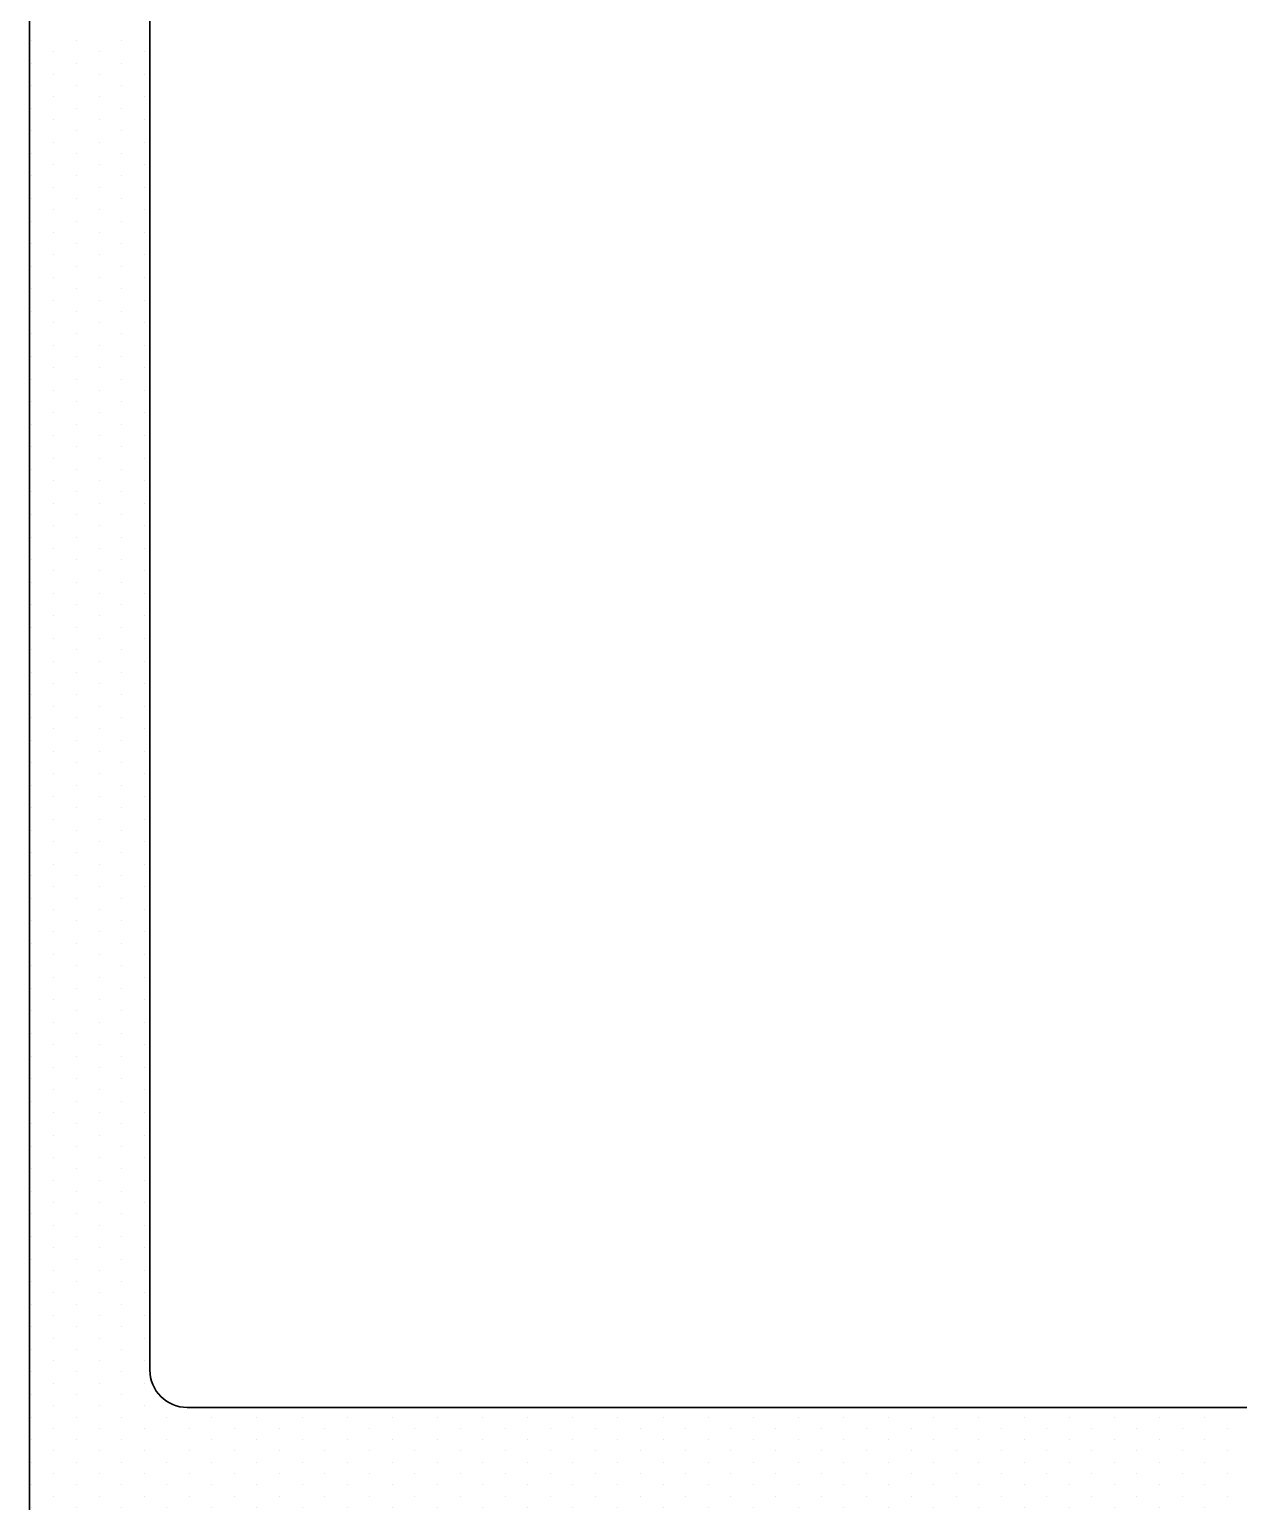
# Model space of a CAD drawing. Header units: inches. Extents: x 3.8 to 36.3, y 0.9 to 43.6.
# Drawn here: x 21.015 to 22.019, y 26.012 to 27.24 of the extents above; entities that cross this region are included whole.
import ezdxf

# ---------------------------------------------------------------- set-up
doc = ezdxf.new("R2010")
doc.units = ezdxf.units.IN
doc.header["$MEASUREMENT"] = 0
doc.layers.add('R-SWTS-DET1', color=1, linetype='Continuous')
doc.layers.add('R-SWTS-PAT1', color=5, linetype='Continuous')

msp = doc.modelspace()

# ---------------------------------------------------------------- linework, layer by layer
at = {"layer": 'R-SWTS-DET1', "lineweight": 30}
for p, q in [((21.01486, 28.22968), (21.01486, 26.00968)), ((21.11486, 26.12568), (21.11486, 27.99568)), ((22.85882, 26.09468), (21.14586, 26.09468))]:
    msp.add_line(p, q, dxfattribs=at)
msp.add_arc((21.14586, 26.12568), 0.031, 180, 270, dxfattribs=at)
at = {"layer": 'R-SWTS-PAT1'}
for p, q in [((21.01633, 27.23044), (21.01633, 27.23044)), ((21.05383, 27.23044), (21.05383, 27.23044)), ((21.09133, 27.23044), (21.09133, 27.23044)), ((21.03508, 27.22106), (21.03508, 27.22106)), ((21.07258, 27.22106), (21.07258, 27.22106)), ((21.11008, 27.22106), (21.11008, 27.22106)), ((21.01633, 27.21169), (21.01633, 27.21169)), ((21.03508, 27.20231), (21.03508, 27.20231)), ((21.05383, 27.21169), (21.05383, 27.21169)), ((21.07258, 27.20231), (21.07258, 27.20231)), ((21.09133, 27.21169), (21.09133, 27.21169)), ((21.11008, 27.20231), (21.11008, 27.20231)), ((21.01633, 27.19294), (21.01633, 27.19294)), ((21.05383, 27.19294), (21.05383, 27.19294)), ((21.09133, 27.19294), (21.09133, 27.19294)), ((21.03508, 27.18356), (21.03508, 27.18356)), ((21.07258, 27.18356), (21.07258, 27.18356)), ((21.11008, 27.18356), (21.11008, 27.18356)), ((21.01633, 27.17419), (21.01633, 27.17419)), ((21.03508, 27.16481), (21.03508, 27.16481)), ((21.05383, 27.17419), (21.05383, 27.17419)), ((21.07258, 27.16481), (21.07258, 27.16481)), ((21.09133, 27.17419), (21.09133, 27.17419)), ((21.11008, 27.16481), (21.11008, 27.16481)), ((21.01633, 27.15544), (21.01633, 27.15544)), ((21.05383, 27.15544), (21.05383, 27.15544)), ((21.09133, 27.15544), (21.09133, 27.15544)), ((21.03508, 27.14606), (21.03508, 27.14606)), ((21.07258, 27.14606), (21.07258, 27.14606)), ((21.11008, 27.14606), (21.11008, 27.14606)), ((21.01633, 27.13669), (21.01633, 27.13669)), ((21.03508, 27.12731), (21.03508, 27.12731)), ((21.05383, 27.13669), (21.05383, 27.13669)), ((21.07258, 27.12731), (21.07258, 27.12731)), ((21.09133, 27.13669), (21.09133, 27.13669)), ((21.11008, 27.12731), (21.11008, 27.12731)), ((21.01633, 27.11794), (21.01633, 27.11794)), ((21.05383, 27.11794), (21.05383, 27.11794)), ((21.09133, 27.11794), (21.09133, 27.11794)), ((21.03508, 27.10856), (21.03508, 27.10856)), ((21.07258, 27.10856), (21.07258, 27.10856)), ((21.11008, 27.10856), (21.11008, 27.10856)), ((21.01633, 27.09919), (21.01633, 27.09919)), ((21.03508, 27.08981), (21.03508, 27.08981)), ((21.05383, 27.09919), (21.05383, 27.09919)), ((21.07258, 27.08981), (21.07258, 27.08981)), ((21.09133, 27.09919), (21.09133, 27.09919)), ((21.11008, 27.08981), (21.11008, 27.08981)), ((21.01633, 27.08044), (21.01633, 27.08044)), ((21.05383, 27.08044), (21.05383, 27.08044)), ((21.09133, 27.08044), (21.09133, 27.08044)), ((21.03508, 27.07106), (21.03508, 27.07106)), ((21.07258, 27.07106), (21.07258, 27.07106)), ((21.11008, 27.07106), (21.11008, 27.07106)), ((21.01633, 27.06169), (21.01633, 27.06169)), ((21.05383, 27.06169), (21.05383, 27.06169)), ((21.09133, 27.06169), (21.09133, 27.06169)), ((21.01633, 27.04294), (21.01633, 27.04294)), ((21.03508, 27.05231), (21.03508, 27.05231)), ((21.05383, 27.04294), (21.05383, 27.04294)), ((21.07258, 27.05231), (21.07258, 27.05231)), ((21.09133, 27.04294), (21.09133, 27.04294)), ((21.11008, 27.05231), (21.11008, 27.05231)), ((21.03508, 27.03356), (21.03508, 27.03356)), ((21.07258, 27.03356), (21.07258, 27.03356)), ((21.11008, 27.03356), (21.11008, 27.03356)), ((21.01633, 27.02419), (21.01633, 27.02419)), ((21.05383, 27.02419), (21.05383, 27.02419)), ((21.09133, 27.02419), (21.09133, 27.02419)), ((21.01633, 27.00544), (21.01633, 27.00544)), ((21.03508, 27.01481), (21.03508, 27.01481)), ((21.05383, 27.00544), (21.05383, 27.00544)), ((21.07258, 27.01481), (21.07258, 27.01481)), ((21.09133, 27.00544), (21.09133, 27.00544)), ((21.11008, 27.01481), (21.11008, 27.01481)), ((21.03508, 26.99606), (21.03508, 26.99606)), ((21.07258, 26.99606), (21.07258, 26.99606)), ((21.11008, 26.99606), (21.11008, 26.99606)), ((21.01633, 26.98669), (21.01633, 26.98669)), ((21.05383, 26.98669), (21.05383, 26.98669)), ((21.09133, 26.98669), (21.09133, 26.98669)), ((21.01633, 26.96794), (21.01633, 26.96794)), ((21.03508, 26.97731), (21.03508, 26.97731)), ((21.05383, 26.96794), (21.05383, 26.96794)), ((21.07258, 26.97731), (21.07258, 26.97731)), ((21.09133, 26.96794), (21.09133, 26.96794)), ((21.11008, 26.97731), (21.11008, 26.97731)), ((21.03508, 26.95856), (21.03508, 26.95856)), ((21.07258, 26.95856), (21.07258, 26.95856)), ((21.11008, 26.95856), (21.11008, 26.95856)), ((21.01633, 26.94919), (21.01633, 26.94919)), ((21.05383, 26.94919), (21.05383, 26.94919)), ((21.09133, 26.94919), (21.09133, 26.94919)), ((21.01633, 26.93044), (21.01633, 26.93044)), ((21.03508, 26.93981), (21.03508, 26.93981)), ((21.05383, 26.93044), (21.05383, 26.93044)), ((21.07258, 26.93981), (21.07258, 26.93981)), ((21.09133, 26.93044), (21.09133, 26.93044)), ((21.11008, 26.93981), (21.11008, 26.93981)), ((21.03508, 26.92106), (21.03508, 26.92106)), ((21.07258, 26.92106), (21.07258, 26.92106)), ((21.11008, 26.92106), (21.11008, 26.92106)), ((21.01633, 26.91169), (21.01633, 26.91169)), ((21.05383, 26.91169), (21.05383, 26.91169)), ((21.09133, 26.91169), (21.09133, 26.91169)), ((21.03508, 26.90231), (21.03508, 26.90231)), ((21.07258, 26.90231), (21.07258, 26.90231)), ((21.11008, 26.90231), (21.11008, 26.90231)), ((21.01633, 26.89294), (21.01633, 26.89294)), ((21.03508, 26.88356), (21.03508, 26.88356)), ((21.05383, 26.89294), (21.05383, 26.89294)), ((21.07258, 26.88356), (21.07258, 26.88356)), ((21.09133, 26.89294), (21.09133, 26.89294)), ((21.11008, 26.88356), (21.11008, 26.88356)), ((21.01633, 26.87419), (21.01633, 26.87419)), ((21.05383, 26.87419), (21.05383, 26.87419)), ((21.09133, 26.87419), (21.09133, 26.87419)), ((21.03508, 26.86481), (21.03508, 26.86481)), ((21.07258, 26.86481), (21.07258, 26.86481)), ((21.11008, 26.86481), (21.11008, 26.86481)), ((21.01633, 26.85544), (21.01633, 26.85544)), ((21.03508, 26.84606), (21.03508, 26.84606)), ((21.05383, 26.85544), (21.05383, 26.85544)), ((21.07258, 26.84606), (21.07258, 26.84606)), ((21.09133, 26.85544), (21.09133, 26.85544)), ((21.11008, 26.84606), (21.11008, 26.84606)), ((21.01633, 26.83669), (21.01633, 26.83669)), ((21.05383, 26.83669), (21.05383, 26.83669)), ((21.09133, 26.83669), (21.09133, 26.83669)), ((21.03508, 26.82731), (21.03508, 26.82731)), ((21.07258, 26.82731), (21.07258, 26.82731)), ((21.11008, 26.82731), (21.11008, 26.82731)), ((21.01633, 26.81794), (21.01633, 26.81794)), ((21.03508, 26.80856), (21.03508, 26.80856)), ((21.05383, 26.81794), (21.05383, 26.81794)), ((21.07258, 26.80856), (21.07258, 26.80856)), ((21.09133, 26.81794), (21.09133, 26.81794)), ((21.11008, 26.80856), (21.11008, 26.80856)), ((21.01633, 26.79919), (21.01633, 26.79919)), ((21.05383, 26.79919), (21.05383, 26.79919)), ((21.09133, 26.79919), (21.09133, 26.79919)), ((21.03508, 26.78981), (21.03508, 26.78981)), ((21.07258, 26.78981), (21.07258, 26.78981)), ((21.11008, 26.78981), (21.11008, 26.78981)), ((21.01633, 26.78044), (21.01633, 26.78044)), ((21.03508, 26.77106), (21.03508, 26.77106)), ((21.05383, 26.78044), (21.05383, 26.78044)), ((21.07258, 26.77106), (21.07258, 26.77106)), ((21.09133, 26.78044), (21.09133, 26.78044)), ((21.11008, 26.77106), (21.11008, 26.77106)), ((21.01633, 26.76169), (21.01633, 26.76169)), ((21.05383, 26.76169), (21.05383, 26.76169)), ((21.09133, 26.76169), (21.09133, 26.76169)), ((21.03508, 26.75231), (21.03508, 26.75231)), ((21.07258, 26.75231), (21.07258, 26.75231)), ((21.11008, 26.75231), (21.11008, 26.75231)), ((21.01633, 26.74294), (21.01633, 26.74294)), ((21.03508, 26.73356), (21.03508, 26.73356)), ((21.05383, 26.74294), (21.05383, 26.74294)), ((21.07258, 26.73356), (21.07258, 26.73356)), ((21.09133, 26.74294), (21.09133, 26.74294)), ((21.11008, 26.73356), (21.11008, 26.73356)), ((21.01633, 26.72419), (21.01633, 26.72419)), ((21.05383, 26.72419), (21.05383, 26.72419)), ((21.09133, 26.72419), (21.09133, 26.72419)), ((21.03508, 26.71481), (21.03508, 26.71481)), ((21.07258, 26.71481), (21.07258, 26.71481)), ((21.11008, 26.71481), (21.11008, 26.71481)), ((21.01633, 26.70544), (21.01633, 26.70544)), ((21.05383, 26.70544), (21.05383, 26.70544)), ((21.09133, 26.70544), (21.09133, 26.70544)), ((21.01633, 26.68669), (21.01633, 26.68669)), ((21.03508, 26.69606), (21.03508, 26.69606)), ((21.05383, 26.68669), (21.05383, 26.68669)), ((21.07258, 26.69606), (21.07258, 26.69606)), ((21.09133, 26.68669), (21.09133, 26.68669)), ((21.11008, 26.69606), (21.11008, 26.69606)), ((21.03508, 26.67731), (21.03508, 26.67731)), ((21.07258, 26.67731), (21.07258, 26.67731)), ((21.11008, 26.67731), (21.11008, 26.67731)), ((21.01633, 26.66794), (21.01633, 26.66794)), ((21.05383, 26.66794), (21.05383, 26.66794)), ((21.09133, 26.66794), (21.09133, 26.66794)), ((21.01633, 26.64919), (21.01633, 26.64919)), ((21.03508, 26.65856), (21.03508, 26.65856)), ((21.05383, 26.64919), (21.05383, 26.64919)), ((21.07258, 26.65856), (21.07258, 26.65856)), ((21.09133, 26.64919), (21.09133, 26.64919)), ((21.11008, 26.65856), (21.11008, 26.65856)), ((21.03508, 26.63981), (21.03508, 26.63981)), ((21.07258, 26.63981), (21.07258, 26.63981)), ((21.11008, 26.63981), (21.11008, 26.63981)), ((21.01633, 26.63044), (21.01633, 26.63044)), ((21.05383, 26.63044), (21.05383, 26.63044)), ((21.09133, 26.63044), (21.09133, 26.63044)), ((21.01633, 26.61169), (21.01633, 26.61169)), ((21.03508, 26.62106), (21.03508, 26.62106)), ((21.05383, 26.61169), (21.05383, 26.61169)), ((21.07258, 26.62106), (21.07258, 26.62106)), ((21.09133, 26.61169), (21.09133, 26.61169)), ((21.11008, 26.62106), (21.11008, 26.62106)), ((21.03508, 26.60231), (21.03508, 26.60231)), ((21.07258, 26.60231), (21.07258, 26.60231)), ((21.11008, 26.60231), (21.11008, 26.60231)), ((21.01633, 26.59294), (21.01633, 26.59294)), ((21.05383, 26.59294), (21.05383, 26.59294)), ((21.09133, 26.59294), (21.09133, 26.59294)), ((21.01633, 26.57419), (21.01633, 26.57419)), ((21.03508, 26.58356), (21.03508, 26.58356)), ((21.05383, 26.57419), (21.05383, 26.57419)), ((21.07258, 26.58356), (21.07258, 26.58356)), ((21.09133, 26.57419), (21.09133, 26.57419)), ((21.11008, 26.58356), (21.11008, 26.58356)), ((21.03508, 26.56481), (21.03508, 26.56481)), ((21.07258, 26.56481), (21.07258, 26.56481)), ((21.11008, 26.56481), (21.11008, 26.56481)), ((21.01633, 26.55544), (21.01633, 26.55544)), ((21.05383, 26.55544), (21.05383, 26.55544)), ((21.09133, 26.55544), (21.09133, 26.55544)), ((21.03508, 26.54606), (21.03508, 26.54606)), ((21.07258, 26.54606), (21.07258, 26.54606)), ((21.11008, 26.54606), (21.11008, 26.54606)), ((21.01633, 26.53669), (21.01633, 26.53669)), ((21.03508, 26.52731), (21.03508, 26.52731)), ((21.05383, 26.53669), (21.05383, 26.53669)), ((21.07258, 26.52731), (21.07258, 26.52731)), ((21.09133, 26.53669), (21.09133, 26.53669)), ((21.11008, 26.52731), (21.11008, 26.52731)), ((21.01633, 26.51794), (21.01633, 26.51794)), ((21.05383, 26.51794), (21.05383, 26.51794)), ((21.09133, 26.51794), (21.09133, 26.51794)), ((21.03508, 26.50856), (21.03508, 26.50856)), ((21.07258, 26.50856), (21.07258, 26.50856)), ((21.11008, 26.50856), (21.11008, 26.50856)), ((21.01633, 26.49919), (21.01633, 26.49919)), ((21.03508, 26.48981), (21.03508, 26.48981)), ((21.05383, 26.49919), (21.05383, 26.49919)), ((21.07258, 26.48981), (21.07258, 26.48981)), ((21.09133, 26.49919), (21.09133, 26.49919)), ((21.11008, 26.48981), (21.11008, 26.48981)), ((21.01633, 26.48044), (21.01633, 26.48044)), ((21.05383, 26.48044), (21.05383, 26.48044)), ((21.09133, 26.48044), (21.09133, 26.48044)), ((21.03508, 26.47106), (21.03508, 26.47106)), ((21.07258, 26.47106), (21.07258, 26.47106)), ((21.11008, 26.47106), (21.11008, 26.47106)), ((21.01633, 26.46169), (21.01633, 26.46169)), ((21.03508, 26.45231), (21.03508, 26.45231)), ((21.05383, 26.46169), (21.05383, 26.46169)), ((21.07258, 26.45231), (21.07258, 26.45231)), ((21.09133, 26.46169), (21.09133, 26.46169)), ((21.11008, 26.45231), (21.11008, 26.45231)), ((21.01633, 26.44294), (21.01633, 26.44294)), ((21.05383, 26.44294), (21.05383, 26.44294)), ((21.09133, 26.44294), (21.09133, 26.44294)), ((21.03508, 26.43356), (21.03508, 26.43356)), ((21.07258, 26.43356), (21.07258, 26.43356)), ((21.11008, 26.43356), (21.11008, 26.43356)), ((21.01633, 26.42419), (21.01633, 26.42419)), ((21.03508, 26.41481), (21.03508, 26.41481)), ((21.05383, 26.42419), (21.05383, 26.42419)), ((21.07258, 26.41481), (21.07258, 26.41481)), ((21.09133, 26.42419), (21.09133, 26.42419)), ((21.11008, 26.41481), (21.11008, 26.41481)), ((21.01633, 26.40544), (21.01633, 26.40544)), ((21.05383, 26.40544), (21.05383, 26.40544)), ((21.09133, 26.40544), (21.09133, 26.40544)), ((21.03508, 26.39606), (21.03508, 26.39606)), ((21.07258, 26.39606), (21.07258, 26.39606)), ((21.11008, 26.39606), (21.11008, 26.39606)), ((21.01633, 26.38669), (21.01633, 26.38669)), ((21.03508, 26.37731), (21.03508, 26.37731)), ((21.05383, 26.38669), (21.05383, 26.38669)), ((21.07258, 26.37731), (21.07258, 26.37731)), ((21.09133, 26.38669), (21.09133, 26.38669)), ((21.11008, 26.37731), (21.11008, 26.37731)), ((21.01633, 26.36794), (21.01633, 26.36794)), ((21.05383, 26.36794), (21.05383, 26.36794)), ((21.09133, 26.36794), (21.09133, 26.36794)), ((21.03508, 26.35856), (21.03508, 26.35856)), ((21.07258, 26.35856), (21.07258, 26.35856)), ((21.11008, 26.35856), (21.11008, 26.35856)), ((21.01633, 26.34919), (21.01633, 26.34919)), ((21.05383, 26.34919), (21.05383, 26.34919)), ((21.09133, 26.34919), (21.09133, 26.34919)), ((21.01633, 26.33044), (21.01633, 26.33044)), ((21.03508, 26.33981), (21.03508, 26.33981)), ((21.05383, 26.33044), (21.05383, 26.33044)), ((21.07258, 26.33981), (21.07258, 26.33981)), ((21.09133, 26.33044), (21.09133, 26.33044)), ((21.11008, 26.33981), (21.11008, 26.33981)), ((21.03508, 26.32106), (21.03508, 26.32106)), ((21.07258, 26.32106), (21.07258, 26.32106)), ((21.11008, 26.32106), (21.11008, 26.32106)), ((21.01633, 26.31169), (21.01633, 26.31169)), ((21.05383, 26.31169), (21.05383, 26.31169)), ((21.09133, 26.31169), (21.09133, 26.31169)), ((21.01633, 26.29294), (21.01633, 26.29294)), ((21.03508, 26.30231), (21.03508, 26.30231)), ((21.05383, 26.29294), (21.05383, 26.29294)), ((21.07258, 26.30231), (21.07258, 26.30231)), ((21.09133, 26.29294), (21.09133, 26.29294)), ((21.11008, 26.30231), (21.11008, 26.30231)), ((21.03508, 26.28356), (21.03508, 26.28356)), ((21.07258, 26.28356), (21.07258, 26.28356)), ((21.11008, 26.28356), (21.11008, 26.28356)), ((21.01633, 26.27419), (21.01633, 26.27419)), ((21.05383, 26.27419), (21.05383, 26.27419)), ((21.09133, 26.27419), (21.09133, 26.27419)), ((21.01633, 26.25544), (21.01633, 26.25544)), ((21.03508, 26.26481), (21.03508, 26.26481)), ((21.05383, 26.25544), (21.05383, 26.25544)), ((21.07258, 26.26481), (21.07258, 26.26481)), ((21.09133, 26.25544), (21.09133, 26.25544)), ((21.11008, 26.26481), (21.11008, 26.26481)), ((21.03508, 26.24606), (21.03508, 26.24606)), ((21.07258, 26.24606), (21.07258, 26.24606)), ((21.11008, 26.24606), (21.11008, 26.24606)), ((21.01633, 26.23669), (21.01633, 26.23669)), ((21.05383, 26.23669), (21.05383, 26.23669)), ((21.09133, 26.23669), (21.09133, 26.23669)), ((21.01633, 26.21794), (21.01633, 26.21794)), ((21.03508, 26.22731), (21.03508, 26.22731)), ((21.05383, 26.21794), (21.05383, 26.21794)), ((21.07258, 26.22731), (21.07258, 26.22731)), ((21.09133, 26.21794), (21.09133, 26.21794)), ((21.11008, 26.22731), (21.11008, 26.22731)), ((21.03508, 26.20856), (21.03508, 26.20856)), ((21.07258, 26.20856), (21.07258, 26.20856)), ((21.11008, 26.20856), (21.11008, 26.20856)), ((21.01633, 26.19919), (21.01633, 26.19919)), ((21.05383, 26.19919), (21.05383, 26.19919)), ((21.09133, 26.19919), (21.09133, 26.19919)), ((21.03508, 26.18981), (21.03508, 26.18981)), ((21.07258, 26.18981), (21.07258, 26.18981)), ((21.11008, 26.18981), (21.11008, 26.18981)), ((21.01633, 26.18044), (21.01633, 26.18044)), ((21.03508, 26.17106), (21.03508, 26.17106)), ((21.05383, 26.18044), (21.05383, 26.18044)), ((21.07258, 26.17106), (21.07258, 26.17106)), ((21.09133, 26.18044), (21.09133, 26.18044)), ((21.11008, 26.17106), (21.11008, 26.17106)), ((21.01633, 26.16169), (21.01633, 26.16169)), ((21.05383, 26.16169), (21.05383, 26.16169)), ((21.09133, 26.16169), (21.09133, 26.16169)), ((21.03508, 26.15231), (21.03508, 26.15231)), ((21.07258, 26.15231), (21.07258, 26.15231)), ((21.11008, 26.15231), (21.11008, 26.15231)), ((21.01633, 26.14294), (21.01633, 26.14294)), ((21.03508, 26.13356), (21.03508, 26.13356)), ((21.05383, 26.14294), (21.05383, 26.14294)), ((21.07258, 26.13356), (21.07258, 26.13356)), ((21.09133, 26.14294), (21.09133, 26.14294)), ((21.11008, 26.13356), (21.11008, 26.13356)), ((21.01633, 26.12419), (21.01633, 26.12419)), ((21.05383, 26.12419), (21.05383, 26.12419)), ((21.09133, 26.12419), (21.09133, 26.12419)), ((21.03508, 26.11481), (21.03508, 26.11481)), ((21.07258, 26.11481), (21.07258, 26.11481)), ((21.11008, 26.11481), (21.11008, 26.11481)), ((21.01633, 26.10544), (21.01633, 26.10544)), ((21.03508, 26.09606), (21.03508, 26.09606)), ((21.05383, 26.10544), (21.05383, 26.10544)), ((21.07258, 26.09606), (21.07258, 26.09606)), ((21.09133, 26.10544), (21.09133, 26.10544)), ((21.11008, 26.09606), (21.11008, 26.09606)), ((21.01633, 26.08669), (21.01633, 26.08669)), ((21.05383, 26.08669), (21.05383, 26.08669)), ((21.09133, 26.08669), (21.09133, 26.08669)), ((21.12883, 26.08669), (21.12883, 26.08669)), ((21.16633, 26.08669), (21.16633, 26.08669)), ((21.20383, 26.08669), (21.20383, 26.08669)), ((21.24133, 26.08669), (21.24133, 26.08669)), ((21.27883, 26.08669), (21.27883, 26.08669)), ((21.31633, 26.08669), (21.31633, 26.08669)), ((21.35383, 26.08669), (21.35383, 26.08669)), ((21.39133, 26.08669), (21.39133, 26.08669)), ((21.42883, 26.08669), (21.42883, 26.08669)), ((21.46633, 26.08669), (21.46633, 26.08669)), ((21.50383, 26.08669), (21.50383, 26.08669)), ((21.54133, 26.08669), (21.54133, 26.08669)), ((21.57883, 26.08669), (21.57883, 26.08669)), ((21.61633, 26.08669), (21.61633, 26.08669)), ((21.65383, 26.08669), (21.65383, 26.08669)), ((21.69133, 26.08669), (21.69133, 26.08669)), ((21.72883, 26.08669), (21.72883, 26.08669)), ((21.76633, 26.08669), (21.76633, 26.08669)), ((21.80383, 26.08669), (21.80383, 26.08669)), ((21.84133, 26.08669), (21.84133, 26.08669)), ((21.87883, 26.08669), (21.87883, 26.08669)), ((21.91633, 26.08669), (21.91633, 26.08669)), ((21.95383, 26.08669), (21.95383, 26.08669)), ((21.99133, 26.08669), (21.99133, 26.08669)), ((21.03508, 26.07731), (21.03508, 26.07731)), ((21.07258, 26.07731), (21.07258, 26.07731)), ((21.11008, 26.07731), (21.11008, 26.07731)), ((21.14758, 26.07731), (21.14758, 26.07731)), ((21.18508, 26.07731), (21.18508, 26.07731)), ((21.22258, 26.07731), (21.22258, 26.07731)), ((21.26008, 26.07731), (21.26008, 26.07731)), ((21.29758, 26.07731), (21.29758, 26.07731)), ((21.33508, 26.07731), (21.33508, 26.07731)), ((21.37258, 26.07731), (21.37258, 26.07731)), ((21.41008, 26.07731), (21.41008, 26.07731)), ((21.44758, 26.07731), (21.44758, 26.07731)), ((21.48508, 26.07731), (21.48508, 26.07731)), ((21.52258, 26.07731), (21.52258, 26.07731)), ((21.56008, 26.07731), (21.56008, 26.07731)), ((21.59758, 26.07731), (21.59758, 26.07731)), ((21.63508, 26.07731), (21.63508, 26.07731)), ((21.67258, 26.07731), (21.67258, 26.07731)), ((21.71008, 26.07731), (21.71008, 26.07731)), ((21.74758, 26.07731), (21.74758, 26.07731)), ((21.78508, 26.07731), (21.78508, 26.07731)), ((21.82258, 26.07731), (21.82258, 26.07731)), ((21.86008, 26.07731), (21.86008, 26.07731)), ((21.89758, 26.07731), (21.89758, 26.07731)), ((21.93508, 26.07731), (21.93508, 26.07731)), ((21.97258, 26.07731), (21.97258, 26.07731)), ((22.01008, 26.07731), (22.01008, 26.07731)), ((21.01633, 26.06794), (21.01633, 26.06794)), ((21.03508, 26.05856), (21.03508, 26.05856)), ((21.05383, 26.06794), (21.05383, 26.06794)), ((21.07258, 26.05856), (21.07258, 26.05856)), ((21.09133, 26.06794), (21.09133, 26.06794)), ((21.11008, 26.05856), (21.11008, 26.05856)), ((21.12883, 26.06794), (21.12883, 26.06794)), ((21.14758, 26.05856), (21.14758, 26.05856)), ((21.16633, 26.06794), (21.16633, 26.06794)), ((21.18508, 26.05856), (21.18508, 26.05856)), ((21.20383, 26.06794), (21.20383, 26.06794)), ((21.22258, 26.05856), (21.22258, 26.05856)), ((21.24133, 26.06794), (21.24133, 26.06794)), ((21.26008, 26.05856), (21.26008, 26.05856)), ((21.27883, 26.06794), (21.27883, 26.06794)), ((21.29758, 26.05856), (21.29758, 26.05856)), ((21.31633, 26.06794), (21.31633, 26.06794)), ((21.33508, 26.05856), (21.33508, 26.05856)), ((21.35383, 26.06794), (21.35383, 26.06794)), ((21.37258, 26.05856), (21.37258, 26.05856)), ((21.39133, 26.06794), (21.39133, 26.06794)), ((21.41008, 26.05856), (21.41008, 26.05856)), ((21.42883, 26.06794), (21.42883, 26.06794)), ((21.44758, 26.05856), (21.44758, 26.05856)), ((21.46633, 26.06794), (21.46633, 26.06794)), ((21.48508, 26.05856), (21.48508, 26.05856)), ((21.50383, 26.06794), (21.50383, 26.06794)), ((21.52258, 26.05856), (21.52258, 26.05856)), ((21.54133, 26.06794), (21.54133, 26.06794)), ((21.56008, 26.05856), (21.56008, 26.05856)), ((21.57883, 26.06794), (21.57883, 26.06794)), ((21.59758, 26.05856), (21.59758, 26.05856)), ((21.61633, 26.06794), (21.61633, 26.06794)), ((21.63508, 26.05856), (21.63508, 26.05856)), ((21.65383, 26.06794), (21.65383, 26.06794)), ((21.67258, 26.05856), (21.67258, 26.05856)), ((21.69133, 26.06794), (21.69133, 26.06794)), ((21.71008, 26.05856), (21.71008, 26.05856)), ((21.72883, 26.06794), (21.72883, 26.06794)), ((21.74758, 26.05856), (21.74758, 26.05856)), ((21.76633, 26.06794), (21.76633, 26.06794)), ((21.78508, 26.05856), (21.78508, 26.05856)), ((21.80383, 26.06794), (21.80383, 26.06794)), ((21.82258, 26.05856), (21.82258, 26.05856)), ((21.84133, 26.06794), (21.84133, 26.06794)), ((21.86008, 26.05856), (21.86008, 26.05856)), ((21.87883, 26.06794), (21.87883, 26.06794)), ((21.89758, 26.05856), (21.89758, 26.05856)), ((21.91633, 26.06794), (21.91633, 26.06794)), ((21.93508, 26.05856), (21.93508, 26.05856)), ((21.95383, 26.06794), (21.95383, 26.06794)), ((21.97258, 26.05856), (21.97258, 26.05856)), ((21.99133, 26.06794), (21.99133, 26.06794)), ((22.01008, 26.05856), (22.01008, 26.05856)), ((21.01633, 26.04919), (21.01633, 26.04919)), ((21.05383, 26.04919), (21.05383, 26.04919)), ((21.09133, 26.04919), (21.09133, 26.04919)), ((21.12883, 26.04919), (21.12883, 26.04919)), ((21.16633, 26.04919), (21.16633, 26.04919)), ((21.20383, 26.04919), (21.20383, 26.04919)), ((21.24133, 26.04919), (21.24133, 26.04919)), ((21.27883, 26.04919), (21.27883, 26.04919)), ((21.31633, 26.04919), (21.31633, 26.04919)), ((21.35383, 26.04919), (21.35383, 26.04919)), ((21.39133, 26.04919), (21.39133, 26.04919)), ((21.42883, 26.04919), (21.42883, 26.04919)), ((21.46633, 26.04919), (21.46633, 26.04919)), ((21.50383, 26.04919), (21.50383, 26.04919)), ((21.54133, 26.04919), (21.54133, 26.04919)), ((21.57883, 26.04919), (21.57883, 26.04919)), ((21.61633, 26.04919), (21.61633, 26.04919)), ((21.65383, 26.04919), (21.65383, 26.04919)), ((21.69133, 26.04919), (21.69133, 26.04919)), ((21.72883, 26.04919), (21.72883, 26.04919)), ((21.76633, 26.04919), (21.76633, 26.04919)), ((21.80383, 26.04919), (21.80383, 26.04919)), ((21.84133, 26.04919), (21.84133, 26.04919)), ((21.87883, 26.04919), (21.87883, 26.04919)), ((21.91633, 26.04919), (21.91633, 26.04919)), ((21.95383, 26.04919), (21.95383, 26.04919)), ((21.99133, 26.04919), (21.99133, 26.04919)), ((21.03508, 26.03981), (21.03508, 26.03981)), ((21.07258, 26.03981), (21.07258, 26.03981)), ((21.11008, 26.03981), (21.11008, 26.03981)), ((21.14758, 26.03981), (21.14758, 26.03981)), ((21.18508, 26.03981), (21.18508, 26.03981)), ((21.22258, 26.03981), (21.22258, 26.03981)), ((21.26008, 26.03981), (21.26008, 26.03981)), ((21.29758, 26.03981), (21.29758, 26.03981)), ((21.33508, 26.03981), (21.33508, 26.03981)), ((21.37258, 26.03981), (21.37258, 26.03981)), ((21.41008, 26.03981), (21.41008, 26.03981)), ((21.44758, 26.03981), (21.44758, 26.03981)), ((21.48508, 26.03981), (21.48508, 26.03981)), ((21.52258, 26.03981), (21.52258, 26.03981)), ((21.56008, 26.03981), (21.56008, 26.03981)), ((21.59758, 26.03981), (21.59758, 26.03981)), ((21.63508, 26.03981), (21.63508, 26.03981)), ((21.67258, 26.03981), (21.67258, 26.03981)), ((21.71008, 26.03981), (21.71008, 26.03981)), ((21.74758, 26.03981), (21.74758, 26.03981)), ((21.78508, 26.03981), (21.78508, 26.03981)), ((21.82258, 26.03981), (21.82258, 26.03981)), ((21.86008, 26.03981), (21.86008, 26.03981)), ((21.89758, 26.03981), (21.89758, 26.03981)), ((21.93508, 26.03981), (21.93508, 26.03981)), ((21.97258, 26.03981), (21.97258, 26.03981)), ((22.01008, 26.03981), (22.01008, 26.03981)), ((21.01633, 26.03044), (21.01633, 26.03044)), ((21.05383, 26.03044), (21.05383, 26.03044)), ((21.09133, 26.03044), (21.09133, 26.03044)), ((21.12883, 26.03044), (21.12883, 26.03044)), ((21.16633, 26.03044), (21.16633, 26.03044)), ((21.20383, 26.03044), (21.20383, 26.03044)), ((21.24133, 26.03044), (21.24133, 26.03044)), ((21.27883, 26.03044), (21.27883, 26.03044)), ((21.31633, 26.03044), (21.31633, 26.03044)), ((21.35383, 26.03044), (21.35383, 26.03044)), ((21.39133, 26.03044), (21.39133, 26.03044)), ((21.42883, 26.03044), (21.42883, 26.03044)), ((21.46633, 26.03044), (21.46633, 26.03044)), ((21.50383, 26.03044), (21.50383, 26.03044)), ((21.54133, 26.03044), (21.54133, 26.03044)), ((21.57883, 26.03044), (21.57883, 26.03044)), ((21.61633, 26.03044), (21.61633, 26.03044)), ((21.65383, 26.03044), (21.65383, 26.03044)), ((21.69133, 26.03044), (21.69133, 26.03044)), ((21.72883, 26.03044), (21.72883, 26.03044)), ((21.76633, 26.03044), (21.76633, 26.03044)), ((21.80383, 26.03044), (21.80383, 26.03044)), ((21.84133, 26.03044), (21.84133, 26.03044)), ((21.87883, 26.03044), (21.87883, 26.03044)), ((21.91633, 26.03044), (21.91633, 26.03044)), ((21.95383, 26.03044), (21.95383, 26.03044)), ((21.99133, 26.03044), (21.99133, 26.03044)), ((21.01633, 26.01169), (21.01633, 26.01169)), ((21.03508, 26.02106), (21.03508, 26.02106)), ((21.05383, 26.01169), (21.05383, 26.01169)), ((21.07258, 26.02106), (21.07258, 26.02106)), ((21.09133, 26.01169), (21.09133, 26.01169)), ((21.11008, 26.02106), (21.11008, 26.02106)), ((21.12883, 26.01169), (21.12883, 26.01169)), ((21.14758, 26.02106), (21.14758, 26.02106)), ((21.16633, 26.01169), (21.16633, 26.01169)), ((21.18508, 26.02106), (21.18508, 26.02106)), ((21.20383, 26.01169), (21.20383, 26.01169)), ((21.22258, 26.02106), (21.22258, 26.02106)), ((21.24133, 26.01169), (21.24133, 26.01169)), ((21.26008, 26.02106), (21.26008, 26.02106)), ((21.27883, 26.01169), (21.27883, 26.01169)), ((21.29758, 26.02106), (21.29758, 26.02106)), ((21.31633, 26.01169), (21.31633, 26.01169)), ((21.33508, 26.02106), (21.33508, 26.02106)), ((21.35383, 26.01169), (21.35383, 26.01169)), ((21.37258, 26.02106), (21.37258, 26.02106)), ((21.39133, 26.01169), (21.39133, 26.01169)), ((21.41008, 26.02106), (21.41008, 26.02106)), ((21.42883, 26.01169), (21.42883, 26.01169)), ((21.44758, 26.02106), (21.44758, 26.02106)), ((21.46633, 26.01169), (21.46633, 26.01169)), ((21.48508, 26.02106), (21.48508, 26.02106)), ((21.50383, 26.01169), (21.50383, 26.01169)), ((21.52258, 26.02106), (21.52258, 26.02106)), ((21.54133, 26.01169), (21.54133, 26.01169)), ((21.56008, 26.02106), (21.56008, 26.02106)), ((21.57883, 26.01169), (21.57883, 26.01169)), ((21.59758, 26.02106), (21.59758, 26.02106)), ((21.61633, 26.01169), (21.61633, 26.01169)), ((21.63508, 26.02106), (21.63508, 26.02106)), ((21.65383, 26.01169), (21.65383, 26.01169)), ((21.67258, 26.02106), (21.67258, 26.02106)), ((21.69133, 26.01169), (21.69133, 26.01169)), ((21.71008, 26.02106), (21.71008, 26.02106)), ((21.72883, 26.01169), (21.72883, 26.01169)), ((21.74758, 26.02106), (21.74758, 26.02106)), ((21.76633, 26.01169), (21.76633, 26.01169)), ((21.78508, 26.02106), (21.78508, 26.02106)), ((21.80383, 26.01169), (21.80383, 26.01169)), ((21.82258, 26.02106), (21.82258, 26.02106)), ((21.84133, 26.01169), (21.84133, 26.01169)), ((21.86008, 26.02106), (21.86008, 26.02106)), ((21.87883, 26.01169), (21.87883, 26.01169)), ((21.89758, 26.02106), (21.89758, 26.02106)), ((21.91633, 26.01169), (21.91633, 26.01169)), ((21.93508, 26.02106), (21.93508, 26.02106)), ((21.95383, 26.01169), (21.95383, 26.01169)), ((21.97258, 26.02106), (21.97258, 26.02106)), ((21.99133, 26.01169), (21.99133, 26.01169)), ((22.01008, 26.02106), (22.01008, 26.02106))]:
    msp.add_line(p, q, dxfattribs=at)

doc.saveas('drawing.dxf')
